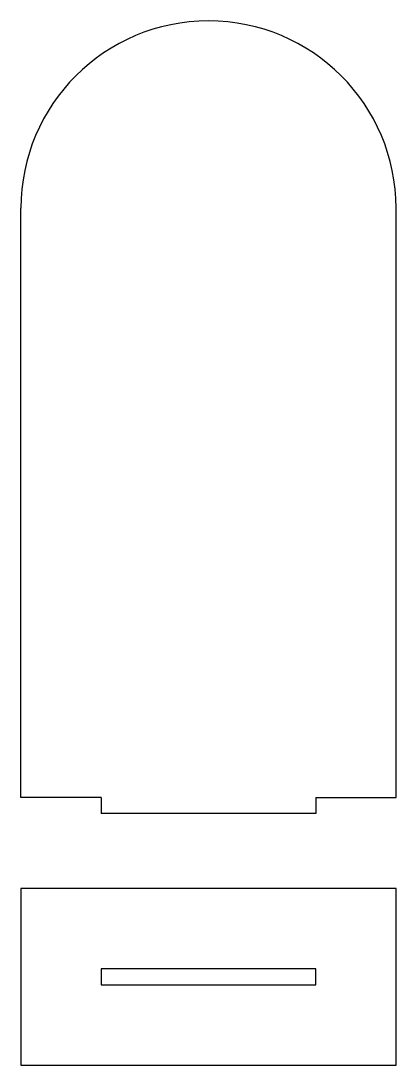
# Model space of a CAD drawing. Extents: x 0 to 70, y 0 to 195.
import ezdxf

# ---------------------------------------------------------------- set-up
doc = ezdxf.new("R2010")
doc.units = 0
doc.header["$MEASUREMENT"] = 0
doc.layers.get('0').update_dxf_attribs({"linetype": 'CONTINUOUS'})

msp = doc.modelspace()

# ---------------------------------------------------------------- linework, layer by layer
at = {"color": 1}
for p, q in [((0, 50), (0, 160)), ((70, 50), (70, 160)), ((15, 50), (0, 50)), ((15, 50), (15, 47)), ((55, 50), (55, 47)), ((55, 50), (70, 50)), ((55, 47), (15, 47)), ((70, 33), (0, 33)), ((0, 33), (0, 0)), ((70, 0), (70, 33)), ((0, 0), (70, 0))]:
    msp.add_line(p, q, dxfattribs=at)
msp.add_lwpolyline([(15, 15), (55, 15), (55, 18), (15, 18)], close=True, dxfattribs=at)
msp.add_arc((35, 160), 35, 0, 180, dxfattribs=at)

doc.saveas('drawing.dxf')
